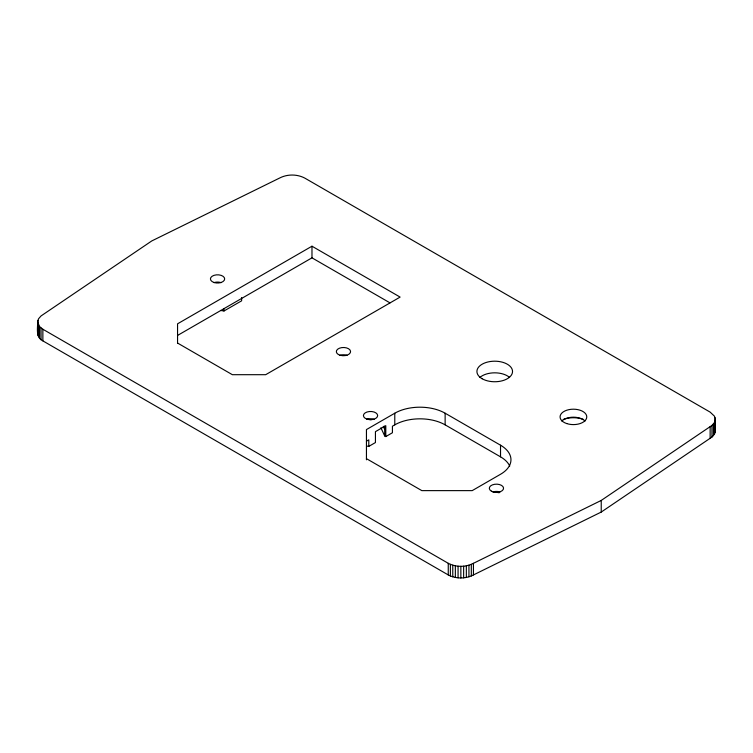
<?xml version="1.0" encoding="UTF-8"?>
<svg xmlns="http://www.w3.org/2000/svg" width="753" height="753" viewBox="0 0 753 753"><rect width="100%" height="100%" fill="white"/><g stroke="black" fill="none" stroke-linecap="round" stroke-linejoin="round"><path stroke-width="1.13" d="M37.65 321.983L38.525 318.811L41.048 315.94L151.767 240.941L279.561 178.066C287.26 174.028 297.04 174.028 304.739 178.066L710.135 412.117L714.475 416.211L715.35 419.383L715.35 431.017L714.475 434.189L711.952 437.06L601.233 512.059L473.439 574.934C465.74 578.972 455.96 578.972 448.261 574.934L42.865 340.883C35.504 337.504 37.744 328.364 37.65 321.983L39.589 326.651L42.865 329.249L448.261 563.31C455.96 567.338 465.74 567.338 473.439 563.31L601.233 500.434L711.952 425.426L714.475 422.565L715.35 419.383M37.65 333.617L37.866 332.007M177.557 343.048L232.357 374.693L265.687 374.693L400.107 297.087L311.977 246.203L177.557 323.818L177.557 343.368M177.557 335.443L311.977 257.837L389.979 302.866M220.563 310.462L223.999 310.989L241.628 300.814L241.628 297.539M366.447 458.652L421.84 490.627L472.206 490.627L500.529 474.277A35.607 20.557 0 0 0 500.529 445.202L445.136 413.218A35.607 20.557 0 0 0 394.779 413.218L366.447 429.577L366.447 459.81M366.447 441.202L368.801 439.846L368.801 446.388L366.532 446.04M509.743 466.051A35.607 20.557 0 0 0 500.529 456.836L445.136 424.852A35.607 20.557 0 0 0 394.779 424.852L392.426 426.207L392.426 432.749L385.79 436.58L384.689 435.94L380.896 427.77M368.801 446.388L375.436 442.557L375.436 431.657L385.79 425.671L385.79 436.58M367.841 419.214L371.097 419.713M493.733 491.897L499.183 492.744M383.268 426.339L384.689 429.398M715.134 429.408L715.35 431.017M715.134 417.774L715.134 432.627M714.475 422.565L714.475 434.189M713.411 424.052L713.411 435.686M711.952 425.426L711.952 437.06M710.135 426.65L710.135 438.284M601.233 500.434L601.233 512.059M500.529 445.202L500.529 456.836M473.439 563.31L473.439 574.934M471.322 564.355L471.322 575.989M468.94 565.202L468.94 576.826M466.352 565.814L466.352 577.447M463.641 566.19L463.641 577.824M460.855 566.322L460.855 577.946M458.069 566.19L458.069 577.824M455.349 565.814L455.349 577.447M452.769 565.202L452.769 576.826M450.388 564.355L450.388 575.989M448.261 563.31L448.261 574.934M445.136 413.218L445.136 424.852M394.779 413.218L394.779 424.852M384.689 426.132L384.689 435.94M311.977 246.203L311.977 257.837M223.999 308.805L223.999 310.989M42.865 329.249L42.865 340.883M41.048 328.026L41.048 339.659M39.589 326.651L39.589 338.285M38.525 325.164L38.525 336.789M37.866 320.373L37.866 335.226M213.993 282.629A7.125 4.113 0 0 1 221.109 282.629M339.895 355.312A7.125 4.113 0 0 1 347.011 355.312M366.975 419.289A7.125 4.113 0 0 1 374.1 419.289M492.876 491.973A7.125 4.113 0 0 1 500.001 491.973M479.925 377.394A17.808 10.278 0 0 1 509.536 377.394M561.851 421.04A13.356 7.709 0 0 1 584.987 421.04M563.235 419.477A18.693 10.796 0 0 1 583.603 419.477M213.993 282.479A7.125 4.113 0 0 0 224.676 278.921A7.125 4.113 0 0 0 213.993 275.353A7.125 4.113 0 0 0 213.993 282.479M338.417 354.512A7.125 4.113 0 0 0 350.333 352.668A7.125 4.113 0 0 0 341.608 347.632A7.125 4.113 0 0 0 338.417 354.512M366.975 419.139A7.125 4.113 0 0 0 377.658 415.581A7.125 4.113 0 0 0 366.975 412.023A7.125 4.113 0 0 0 366.975 419.139M491.398 491.172A7.125 4.113 0 0 0 503.315 489.337A7.125 4.113 0 0 0 494.599 484.292A7.125 4.113 0 0 0 491.398 491.172M566.736 423.572A13.356 7.709 0 0 0 586.775 416.898A13.356 7.709 0 0 0 566.736 410.225A13.356 7.709 0 0 0 566.736 423.572M482.136 378.74A17.808 10.278 0 0 0 511.927 374.128A17.808 10.278 0 0 0 490.118 361.544A17.808 10.278 0 0 0 482.136 378.74"/></g></svg>
